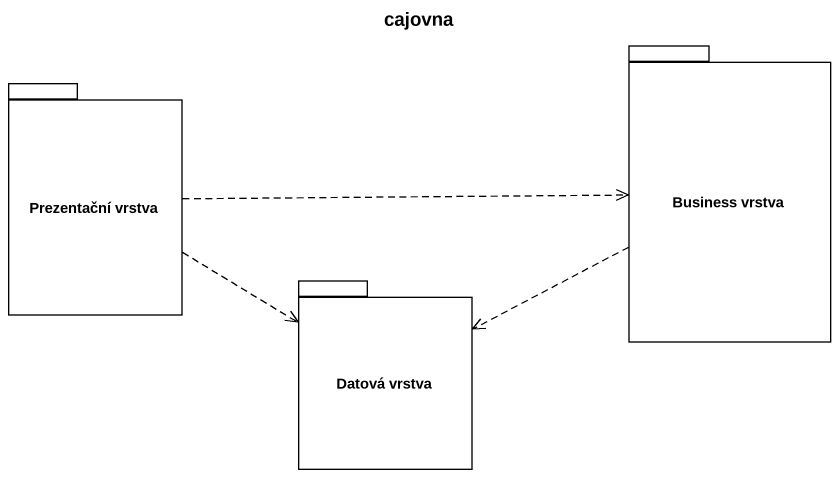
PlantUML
@startuml
title cajovna
package "Business vrstva" as Business_vrstva {
}
package "Prezentační vrstva" as Prezentační_vrstva {
}
package "Datová vrstva" as Datová_vrstva {
}
Business_vrstva .left.> Datová_vrstva
Prezentační_vrstva .right.> Business_vrstva
Prezentační_vrstva ..> Datová_vrstva
@enduml
